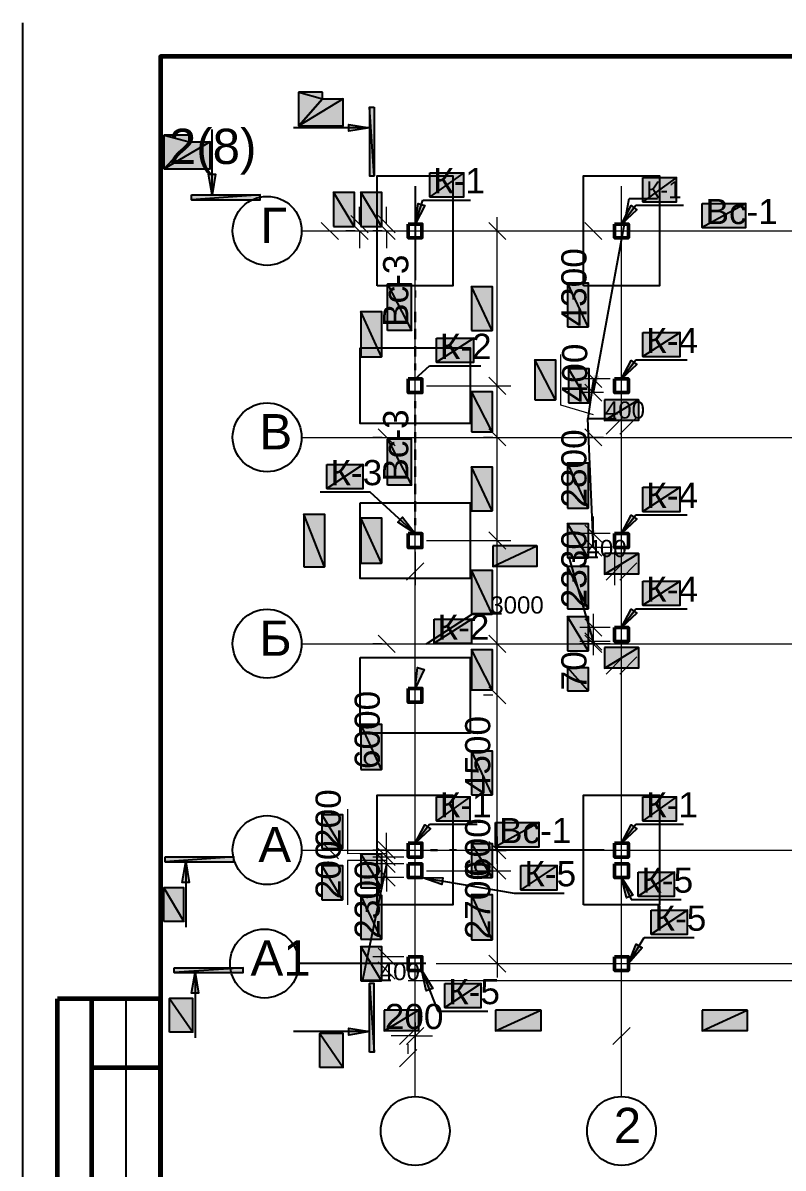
# Model space of a CAD drawing. Extents: x 8 to 21351, y 0 to 420.
# Drawn here: x 10871.4 to 10981.9, y 130.5 to 297 of the extents above; entities that cross this region are included whole.
import ezdxf

# ---------------------------------------------------------------- set-up
doc = ezdxf.new("R2010")
doc.units = 0
doc.linetypes.add('TEYPDFCAD_CENTER', pattern=[20, 12, -3, 2, -3])
for name, color, linetype in [('PDF_ВЫНОСКИ', 7, 'Continuous'), ('PDF_ОСИ', 7, 'Continuous'), ('TEY_REVIEW_AXIS', 7, 'Continuous'), ('TEY_REVIEW_LEADER', 7, 'Continuous')]:
    doc.layers.add(name, color=color, linetype=linetype)
doc.styles.add('TEYPDFCAD_TEXT', font='arial.ttf')
doc.dimstyles.new('TEYPDFCAD_SCALE_1', dxfattribs={"dimtxt": 2.5, "dimasz": 2.5, "dimexe": 1.25, "dimexo": 0.75, "dimtad": 1, "dimdsep": 46, "dimtxsty": 'Standard', "dimcen": 0.09, "dimadec": 0, "dimazin": 0, "dimtfac": 1, "dimtofl": 0, "dimtmove": 0, "dimatfit": 3, "dimfxl": 1, "dimarcsym": 0})

# ---------------------------------------------------------------- blocks, each defined once
blk = doc.blocks.new('TEY_AXIS')
at = {"layer": 'PDF_ОСИ', "linetype": 'TEYPDFCAD_CENTER', "lineweight": 9}
blk.add_line((0, 0), (1, 0), dxfattribs=at)

msp = doc.modelspace()

# ---------------------------------------------------------------- hatches: boundary and pattern name
at = {"true_color": 0xffffff}
h = msp.add_hatch(color=0, dxfattribs=at)
h.paths.add_polyline_path([(10914.97, 286.91), (10911.56, 286.91), (10914.97, 285.92)])
h.paths.add_polyline_path([(10911.56, 286.91), (10914.97, 285.92), (10911.56, 282.02)])
h = msp.add_hatch(color=0, dxfattribs=at)
h.paths.add_polyline_path([(10914.97, 285.92), (10917.99, 285.92), (10911.56, 282.02)])
h.paths.add_polyline_path([(10917.99, 285.92), (10911.56, 282.02), (10917.99, 282.02)])
h = msp.add_hatch(color=7)
h.paths.add_polyline_path([(10922.5, 284.71), (10922.5, 274.72), (10921.8, 284.71)])
h.paths.add_polyline_path([(10922.5, 274.72), (10921.8, 284.71), (10921.8, 274.72)])
for points in [[(10921.8, 281.73), (10918.8, 281.22), (10918.8, 282.22)], [(10898.92, 271.97), (10898.41, 274.98), (10899.43, 274.98)], [(10928.45, 267.72), (10928.89, 270.72), (10929.85, 270.43)], [(10958.44, 267.72), (10959.86, 270.43), (10960.66, 269.81)], [(10958.44, 245.22), (10959.86, 247.9), (10960.66, 247.31)], [(10928.45, 222.72), (10925.91, 224.39), (10926.59, 225.13)], [(10958.44, 222.72), (10959.86, 225.4), (10960.66, 224.81)], [(10958.44, 209.06), (10959.86, 211.75), (10960.66, 211.16)], [(10928.45, 200.22), (10928.81, 203.24), (10929.76, 202.95)], [(10928.45, 177.72), (10929.87, 180.4), (10930.67, 179.79)], [(10958.44, 177.72), (10959.86, 180.4), (10960.66, 179.79)], [(10895.11, 175.03), (10895.6, 172.02), (10894.6, 172.02)], [(10929.44, 172.72), (10932.49, 172.7), (10932.32, 171.7)], [(10958.44, 172.72), (10960.11, 170.16), (10959.18, 169.76)], [(10959.44, 160.21), (10960.58, 163.05), (10961.43, 162.52)], [(10896.45, 158.92), (10896.95, 155.91), (10895.94, 155.91)], [(10929.44, 159.22), (10931.01, 156.59), (10930.06, 156.23)], [(10921.8, 150.33), (10918.8, 149.82), (10918.8, 150.83)]]:
    msp.add_hatch(color=7).paths.add_polyline_path(points)
h = msp.add_hatch(color=0, dxfattribs=at)
h.paths.add_polyline_path([(10895.58, 280.67), (10891.94, 280.67), (10895.58, 279.68)])
h.paths.add_polyline_path([(10891.94, 280.67), (10895.58, 279.68), (10891.94, 275.76)])
h = msp.add_hatch(color=0, dxfattribs=at)
h.paths.add_polyline_path([(10895.58, 279.68), (10898.63, 279.68), (10891.94, 275.76)])
h.paths.add_polyline_path([(10898.63, 279.68), (10891.94, 275.76), (10898.63, 275.76)])
h = msp.add_hatch(color=0, dxfattribs=at)
h.paths.add_polyline_path([(10930.59, 275.19), (10935.52, 275.19), (10930.59, 271.7)])
h.paths.add_polyline_path([(10935.52, 275.19), (10930.59, 271.7), (10935.52, 271.7)])
h = msp.add_hatch(color=0, dxfattribs=at)
h.paths.add_polyline_path([(10961.53, 274.47), (10966.46, 274.47), (10961.53, 270.98)])
h.paths.add_polyline_path([(10966.46, 274.47), (10961.53, 270.98), (10966.46, 270.98)])
h = msp.add_hatch(color=7)
h.paths.add_polyline_path([(10895.92, 271.97), (10905.93, 271.97), (10895.92, 271.27)])
h.paths.add_polyline_path([(10905.93, 271.97), (10895.92, 271.27), (10905.93, 271.27)])
h = msp.add_hatch(color=0, dxfattribs=at)
h.paths.add_polyline_path([(10916.6, 267.38), (10919.6, 267.38), (10916.6, 272.35)])
h.paths.add_polyline_path([(10919.6, 267.38), (10916.6, 272.35), (10919.6, 272.35)])
h = msp.add_hatch(color=0, dxfattribs=at)
h.paths.add_polyline_path([(10920.55, 267.38), (10923.56, 267.38), (10920.55, 272.35)])
h.paths.add_polyline_path([(10923.56, 267.38), (10920.55, 272.35), (10923.56, 272.35)])
h = msp.add_hatch(color=0, dxfattribs=at)
h.paths.add_polyline_path([(10970.15, 270.72), (10976.52, 270.72), (10970.15, 267.21)])
h.paths.add_polyline_path([(10976.52, 270.72), (10970.15, 267.21), (10976.52, 267.21)])
h = msp.add_hatch(color=0, dxfattribs=at)
h.paths.add_polyline_path([(10924.45, 252.26), (10924.45, 258.97), (10927.94, 252.26)])
h.paths.add_polyline_path([(10924.45, 258.97), (10927.94, 252.26), (10927.94, 258.97)])
h = msp.add_hatch(color=0, dxfattribs=at)
h.paths.add_polyline_path([(10936.62, 252.26), (10939.63, 252.26), (10936.62, 258.66)])
h.paths.add_polyline_path([(10939.63, 252.26), (10936.62, 258.66), (10939.63, 258.66)])
h = msp.add_hatch(color=0, dxfattribs=at)
h.paths.add_polyline_path([(10950.61, 252.77), (10953.62, 252.77), (10950.61, 259.16)])
h.paths.add_polyline_path([(10953.62, 252.77), (10950.61, 259.16), (10953.62, 259.16)])
h = msp.add_hatch(color=0, dxfattribs=at)
h.paths.add_polyline_path([(10920.55, 248.43), (10923.56, 248.43), (10920.55, 255.02)])
h.paths.add_polyline_path([(10923.56, 248.43), (10920.55, 255.02), (10923.56, 255.02)])
h = msp.add_hatch(color=0, dxfattribs=at)
h.paths.add_polyline_path([(10961.53, 251.97), (10966.99, 251.97), (10961.53, 248.48)])
h.paths.add_polyline_path([(10966.99, 251.97), (10961.53, 248.48), (10966.99, 248.48)])
h = msp.add_hatch(color=0, dxfattribs=at)
h.paths.add_polyline_path([(10931.54, 251.12), (10937, 251.12), (10931.54, 247.63)])
h.paths.add_polyline_path([(10937, 251.12), (10931.54, 247.63), (10937, 247.63)])
h = msp.add_hatch(color=0, dxfattribs=at)
h.paths.add_polyline_path([(10945.87, 242.15), (10948.85, 242.15), (10945.87, 248.01)])
h.paths.add_polyline_path([(10948.85, 242.15), (10945.87, 248.01), (10948.85, 248.01)])
h = msp.add_hatch(color=0, dxfattribs=at)
h.paths.add_polyline_path([(10950.72, 241.74), (10953.72, 241.74), (10950.72, 246.72)])
h.paths.add_polyline_path([(10953.72, 241.74), (10950.72, 246.72), (10953.72, 246.72)])
h = msp.add_hatch(color=0, dxfattribs=at)
h.paths.add_polyline_path([(10936.62, 237.53), (10939.63, 237.53), (10936.62, 243.4)])
h.paths.add_polyline_path([(10939.63, 237.53), (10936.62, 243.4), (10939.63, 243.4)])
h = msp.add_hatch(color=0, dxfattribs=at)
h.paths.add_polyline_path([(10955.97, 242.19), (10955.97, 239.18), (10960.94, 242.19)])
h.paths.add_polyline_path([(10955.97, 239.18), (10960.94, 242.19), (10960.94, 239.18)])
h = msp.add_hatch(color=0, dxfattribs=at)
h.paths.add_polyline_path([(10924.45, 229.76), (10924.45, 236.47), (10927.94, 229.76)])
h.paths.add_polyline_path([(10924.45, 236.47), (10927.94, 229.76), (10927.94, 236.47)])
h = msp.add_hatch(color=0, dxfattribs=at)
h.paths.add_polyline_path([(10915.62, 232.77), (10920.91, 232.77), (10915.62, 229.26)])
h.paths.add_polyline_path([(10920.91, 232.77), (10915.62, 229.26), (10920.91, 229.26)])
h = msp.add_hatch(color=0, dxfattribs=at)
h.paths.add_polyline_path([(10936.62, 226.02), (10939.63, 226.02), (10936.62, 232.41)])
h.paths.add_polyline_path([(10939.63, 226.02), (10936.62, 232.41), (10939.63, 232.41)])
h = msp.add_hatch(color=0, dxfattribs=at)
h.paths.add_polyline_path([(10950.61, 226.42), (10953.62, 226.42), (10950.61, 233)])
h.paths.add_polyline_path([(10953.62, 226.42), (10950.61, 233), (10953.62, 233)])
h = msp.add_hatch(color=0, dxfattribs=at)
h.paths.add_polyline_path([(10961.53, 229.47), (10966.99, 229.47), (10961.53, 225.95)])
h.paths.add_polyline_path([(10966.99, 229.47), (10961.53, 225.95), (10966.99, 225.95)])
h = msp.add_hatch(color=0, dxfattribs=at)
h.paths.add_polyline_path([(10912.28, 217.89), (10915.28, 217.89), (10912.28, 225.53)])
h.paths.add_polyline_path([(10915.28, 217.89), (10912.28, 225.53), (10915.28, 225.53)])
h = msp.add_hatch(color=0, dxfattribs=at)
h.paths.add_polyline_path([(10920.55, 218.42), (10923.56, 218.42), (10920.55, 225)])
h.paths.add_polyline_path([(10923.56, 218.42), (10920.55, 225), (10923.56, 225)])
h = msp.add_hatch(color=0, dxfattribs=at)
h.paths.add_polyline_path([(10950.61, 219.22), (10953.62, 219.22), (10950.61, 224.2)])
h.paths.add_polyline_path([(10953.62, 219.22), (10950.61, 224.2), (10953.62, 224.2)])
h = msp.add_hatch(color=0, dxfattribs=at)
h.paths.add_polyline_path([(10939.75, 220.96), (10939.75, 217.95), (10946.14, 220.96)])
h.paths.add_polyline_path([(10939.75, 217.95), (10946.14, 220.96), (10946.14, 217.95)])
h = msp.add_hatch(color=0, dxfattribs=at)
h.paths.add_polyline_path([(10955.97, 219.84), (10955.97, 216.83), (10960.94, 219.84)])
h.paths.add_polyline_path([(10955.97, 216.83), (10960.94, 219.84), (10960.94, 216.83)])
h = msp.add_hatch(color=0, dxfattribs=at)
h.paths.add_polyline_path([(10936.62, 211.01), (10939.63, 211.01), (10936.62, 217.4)])
h.paths.add_polyline_path([(10939.63, 211.01), (10936.62, 217.4), (10939.63, 217.4)])
h = msp.add_hatch(color=0, dxfattribs=at)
h.paths.add_polyline_path([(10950.61, 211.77), (10953.62, 211.77), (10950.61, 218)])
h.paths.add_polyline_path([(10953.62, 211.77), (10950.61, 218), (10953.62, 218)])
h = msp.add_hatch(color=0, dxfattribs=at)
h.paths.add_polyline_path([(10961.53, 215.82), (10966.99, 215.82), (10961.53, 212.32)])
h.paths.add_polyline_path([(10966.99, 215.82), (10961.53, 212.32), (10966.99, 212.32)])
h = msp.add_hatch(color=0, dxfattribs=at)
h.paths.add_polyline_path([(10931.2, 210.27), (10936.68, 210.27), (10931.2, 206.78)])
h.paths.add_polyline_path([(10936.68, 210.27), (10931.2, 206.78), (10936.68, 206.78)])
h = msp.add_hatch(color=0, dxfattribs=at)
h.paths.add_polyline_path([(10950.61, 205.7), (10953.62, 205.7), (10950.61, 210.65)])
h.paths.add_polyline_path([(10953.62, 205.7), (10950.61, 210.65), (10953.62, 210.65)])
h = msp.add_hatch(color=0, dxfattribs=at)
h.paths.add_polyline_path([(10936.62, 200.03), (10939.63, 200.03), (10936.62, 205.89)])
h.paths.add_polyline_path([(10939.63, 200.03), (10936.62, 205.89), (10939.63, 205.89)])
h = msp.add_hatch(color=0, dxfattribs=at)
h.paths.add_polyline_path([(10955.97, 206.18), (10955.97, 203.18), (10960.94, 206.18)])
h.paths.add_polyline_path([(10955.97, 203.18), (10960.94, 206.18), (10960.94, 203.18)])
h = msp.add_hatch(color=0, dxfattribs=at)
h.paths.add_polyline_path([(10950.61, 199.88), (10953.62, 199.88), (10950.61, 203.24)])
h.paths.add_polyline_path([(10953.62, 199.88), (10950.61, 203.24), (10953.62, 203.24)])
h = msp.add_hatch(color=0, dxfattribs=at)
h.paths.add_polyline_path([(10920.55, 188.43), (10923.56, 188.43), (10920.55, 195.01)])
h.paths.add_polyline_path([(10923.56, 188.43), (10920.55, 195.01), (10923.56, 195.01)])
h = msp.add_hatch(color=0, dxfattribs=at)
h.paths.add_polyline_path([(10936.62, 184.76), (10939.63, 184.76), (10936.62, 191.16)])
h.paths.add_polyline_path([(10939.63, 184.76), (10936.62, 191.16), (10939.63, 191.16)])
h = msp.add_hatch(color=0, dxfattribs=at)
h.paths.add_polyline_path([(10931.54, 184.47), (10936.47, 184.47), (10931.54, 180.95)])
h.paths.add_polyline_path([(10936.47, 184.47), (10931.54, 180.95), (10936.47, 180.95)])
h = msp.add_hatch(color=0, dxfattribs=at)
h.paths.add_polyline_path([(10961.53, 184.47), (10966.46, 184.47), (10961.53, 180.95)])
h.paths.add_polyline_path([(10966.46, 184.47), (10961.53, 180.95), (10966.46, 180.95)])
h = msp.add_hatch(color=0, dxfattribs=at)
h.paths.add_polyline_path([(10914.88, 176.95), (10917.89, 176.95), (10914.88, 181.91)])
h.paths.add_polyline_path([(10917.89, 176.95), (10914.88, 181.91), (10917.89, 181.91)])
h = msp.add_hatch(color=0, dxfattribs=at)
h.paths.add_polyline_path([(10940.15, 180.7), (10946.5, 180.7), (10940.15, 177.21)])
h.paths.add_polyline_path([(10946.5, 180.7), (10940.15, 177.21), (10946.5, 177.21)])
h = msp.add_hatch(color=0, dxfattribs=at)
h.paths.add_polyline_path([(10936.62, 172.72), (10939.63, 172.72), (10936.62, 177.69)])
h.paths.add_polyline_path([(10939.63, 172.72), (10936.62, 177.69), (10939.63, 177.69)])
h = msp.add_hatch(color=7)
h.paths.add_polyline_path([(10892.11, 175.73), (10902.1, 175.73), (10892.11, 175.03)])
h.paths.add_polyline_path([(10902.1, 175.73), (10892.11, 175.03), (10902.1, 175.03)])
h = msp.add_hatch(color=0, dxfattribs=at)
h.paths.add_polyline_path([(10920.55, 171.22), (10923.56, 171.22), (10920.55, 176.19)])
h.paths.add_polyline_path([(10923.56, 171.22), (10920.55, 176.19), (10923.56, 176.19)])
h = msp.add_hatch(color=0, dxfattribs=at)
h.paths.add_polyline_path([(10914.88, 169.5), (10917.89, 169.5), (10914.88, 174.48)])
h.paths.add_polyline_path([(10917.89, 169.5), (10914.88, 174.48), (10917.89, 174.48)])
h = msp.add_hatch(color=0, dxfattribs=at)
h.paths.add_polyline_path([(10943.82, 174.46), (10949.11, 174.46), (10943.82, 170.94)])
h.paths.add_polyline_path([(10949.11, 174.46), (10943.82, 170.94), (10949.11, 170.94)])
h = msp.add_hatch(color=0, dxfattribs=at)
h.paths.add_polyline_path([(10960.86, 173.52), (10966.13, 173.52), (10960.86, 170.01)])
h.paths.add_polyline_path([(10966.13, 173.52), (10960.86, 170.01), (10966.13, 170.01)])
h = msp.add_hatch(color=0, dxfattribs=at)
h.paths.add_polyline_path([(10891.89, 166.31), (10891.89, 171.22), (10894.82, 166.31)])
h.paths.add_polyline_path([(10891.89, 171.22), (10894.82, 166.31), (10894.82, 171.22)])
h = msp.add_hatch(color=0, dxfattribs=at)
h.paths.add_polyline_path([(10920.55, 163.77), (10923.56, 163.77), (10920.55, 170.16)])
h.paths.add_polyline_path([(10923.56, 163.77), (10920.55, 170.16), (10923.56, 170.16)])
h = msp.add_hatch(color=0, dxfattribs=at)
h.paths.add_polyline_path([(10936.62, 163.66), (10939.63, 163.66), (10936.62, 170.24)])
h.paths.add_polyline_path([(10939.63, 163.66), (10936.62, 170.24), (10939.63, 170.24)])
h = msp.add_hatch(color=0, dxfattribs=at)
h.paths.add_polyline_path([(10962.74, 168), (10968.03, 168), (10962.74, 164.49)])
h.paths.add_polyline_path([(10968.03, 168), (10962.74, 164.49), (10968.03, 164.49)])
h = msp.add_hatch(color=0, dxfattribs=at)
h.paths.add_polyline_path([(10920.55, 157.71), (10923.56, 157.71), (10920.55, 162.69)])
h.paths.add_polyline_path([(10923.56, 157.71), (10920.55, 162.69), (10923.56, 162.69)])
h = msp.add_hatch(color=7)
h.paths.add_polyline_path([(10893.44, 159.62), (10903.45, 159.62), (10893.44, 158.92)])
h.paths.add_polyline_path([(10903.45, 159.62), (10893.44, 158.92), (10903.45, 158.92)])
h = msp.add_hatch(color=7)
h.paths.add_polyline_path([(10921.8, 147.32), (10921.8, 157.33), (10922.5, 147.32)])
h.paths.add_polyline_path([(10921.8, 157.33), (10922.5, 147.32), (10922.5, 157.33)])
h = msp.add_hatch(color=0, dxfattribs=at)
h.paths.add_polyline_path([(10932.75, 157.31), (10938.04, 157.31), (10932.75, 153.82)])
h.paths.add_polyline_path([(10938.04, 157.31), (10932.75, 153.82), (10938.04, 153.82)])
h = msp.add_hatch(color=0, dxfattribs=at)
h.paths.add_polyline_path([(10892.74, 150.22), (10892.74, 155.13), (10896.15, 150.22)])
h.paths.add_polyline_path([(10892.74, 155.13), (10896.15, 150.22), (10896.15, 155.13)])
h = msp.add_hatch(color=0, dxfattribs=at)
h.paths.add_polyline_path([(10923.96, 153.44), (10923.96, 150.45), (10928.94, 153.44)])
h.paths.add_polyline_path([(10923.96, 150.45), (10928.94, 153.44), (10928.94, 150.45)])
h = msp.add_hatch(color=0, dxfattribs=at)
h.paths.add_polyline_path([(10940.15, 153.44), (10940.15, 150.45), (10946.74, 153.44)])
h.paths.add_polyline_path([(10940.15, 150.45), (10946.74, 153.44), (10946.74, 150.45)])
h = msp.add_hatch(color=0, dxfattribs=at)
h.paths.add_polyline_path([(10970.15, 153.44), (10970.15, 150.45), (10976.73, 153.44)])
h.paths.add_polyline_path([(10970.15, 150.45), (10976.73, 153.44), (10976.73, 150.45)])
h = msp.add_hatch(color=0, dxfattribs=at)
h.paths.add_polyline_path([(10914.61, 145.12), (10914.61, 150.03), (10917.99, 145.12)])
h.paths.add_polyline_path([(10914.61, 150.03), (10917.99, 145.12), (10917.99, 150.03)])

# ---------------------------------------------------------------- linework, layer by layer
at = {"color": 7, "lineweight": 25}
for p, q in [((10898.92, 271.97), (10898.92, 281.47)), ((10928.45, 267.72), (10929.57, 271.19)), ((10929.57, 271.19), (10936.51, 271.19)), ((10958.44, 267.72), (10960.54, 270.47)), ((10960.54, 270.47), (10967.46, 270.47)), ((10928.45, 258.06), (10928.45, 257.07)), ((10928.45, 245.22), (10930.52, 247.12)), ((10930.52, 247.12), (10938, 247.12)), ((10958.44, 245.22), (10960.54, 247.97)), ((10960.54, 247.97), (10968.01, 247.97)), ((10921.93, 228.77), (10914.63, 228.77)), ((10928.45, 222.72), (10921.93, 228.77)), ((10958.44, 222.72), (10960.54, 225.47)), ((10960.54, 225.47), (10968.01, 225.47)), ((10958.44, 209.06), (10960.54, 211.81)), ((10960.54, 211.81), (10968.01, 211.81)), ((10928.45, 177.72), (10930.54, 180.47)), ((10930.54, 180.47), (10937.47, 180.47)), ((10958.44, 177.72), (10960.54, 180.47)), ((10960.54, 180.47), (10967.46, 180.47)), ((10934.44, 176.7), (10933.44, 176.7)), ((10895.11, 175.03), (10895.11, 165.52)), ((10929.44, 172.72), (10942.82, 170.46)), ((10958.44, 172.72), (10959.84, 169.52)), ((10942.82, 170.46), (10950.1, 170.46)), ((10959.84, 169.52), (10967.14, 169.52)), ((10959.44, 160.21), (10961.74, 164)), ((10961.74, 164), (10969.03, 164)), ((10916.53, 160.21), (10911.54, 160.21)), ((10896.45, 158.92), (10896.45, 149.42)), ((10929.44, 159.22), (10931.75, 153.31)), ((10931.75, 153.31), (10939.03, 153.31))]:
    msp.add_line(p, q, dxfattribs=at)
at = {"color": 0, "lineweight": 0, "true_color": 0xffffff}
for p, q in [((10930.59, 271.7), (10935.52, 271.7)), ((10961.53, 270.98), (10966.46, 270.98)), ((10970.15, 267.21), (10976.52, 267.21)), ((10927.94, 252.26), (10927.94, 258.97)), ((10961.53, 248.48), (10966.99, 248.48)), ((10931.54, 247.63), (10937, 247.63)), ((10927.94, 229.76), (10927.94, 236.47)), ((10915.62, 229.26), (10920.91, 229.26)), ((10961.53, 225.95), (10966.99, 225.95)), ((10961.53, 212.32), (10966.99, 212.32)), ((10931.2, 206.78), (10936.68, 206.78)), ((10931.54, 180.95), (10936.47, 180.95)), ((10961.53, 180.95), (10966.46, 180.95)), ((10940.15, 177.21), (10946.5, 177.21)), ((10894.82, 166.31), (10894.82, 171.22)), ((10943.82, 170.94), (10949.11, 170.94)), ((10960.86, 170.01), (10966.13, 170.01)), ((10962.74, 164.49), (10968.03, 164.49)), ((10896.15, 150.22), (10896.15, 155.13)), ((10932.75, 153.82), (10938.04, 153.82)), ((10917.99, 145.12), (10917.99, 150.03))]:
    msp.add_line(p, q, dxfattribs=at)
at = {"color": 7, "lineweight": 5}
for p, q in [((10920.34, 267.72), (10920.34, 270.21)), ((10924.3, 267.72), (10924.3, 270.21)), ((10919.09, 268.96), (10921.61, 266.47)), ((10923.05, 268.96), (10925.55, 266.47)), ((10917.29, 265.47), (10914.8, 267.97)), ((10919.73, 266.72), (10918.35, 266.72)), ((10921.61, 265.47), (10919.09, 267.97)), ((10920.34, 266.72), (10920.34, 264.22)), ((10923.67, 266.72), (10922.29, 266.72)), ((10925.55, 265.47), (10923.05, 267.97)), ((10925.55, 265.47), (10923.05, 267.97)), ((10924.3, 266.72), (10924.3, 264.22)), ((10941.64, 265.47), (10939.14, 267.97)), ((10955.61, 265.47), (10953.11, 267.97)), ((10949.62, 241.41), (10949.62, 248.75)), ((10953.11, 246.46), (10955.61, 243.97)), ((10953.11, 246.46), (10955.61, 243.97)), ((10939.14, 245.47), (10941.64, 242.97)), ((10941.64, 242.97), (10939.14, 245.47)), ((10956.81, 245.22), (10952.37, 245.22)), ((10956.81, 245.22), (10952.37, 245.22)), ((10955.82, 243.23), (10952.37, 243.23)), ((10955.61, 241.98), (10953.11, 244.47)), ((10955.61, 241.98), (10953.11, 244.47)), ((10954.36, 239.97), (10949.62, 241.41)), ((10958.7, 239.67), (10956.2, 237.17)), ((10958.19, 237.17), (10960.69, 239.67)), ((10923.67, 236.71), (10922.29, 236.71)), ((10923.05, 237.96), (10925.55, 235.46)), ((10925.55, 235.46), (10923.05, 237.96)), ((10924.91, 236.71), (10926.29, 236.71)), ((10939.75, 236.71), (10938.38, 236.71)), ((10939.14, 237.96), (10941.64, 235.46)), ((10941.64, 235.46), (10939.14, 237.96)), ((10953.11, 237.96), (10955.61, 235.46)), ((10955.61, 235.46), (10953.11, 237.96)), ((10954.36, 222.72), (10954.36, 225.21)), ((10953.11, 223.96), (10955.61, 221.47)), ((10953.11, 223.96), (10955.61, 221.47)), ((10939.14, 222.97), (10941.64, 220.47)), ((10941.64, 220.47), (10939.14, 222.97)), ((10955.82, 222.72), (10952.37, 222.72)), ((10956.81, 222.72), (10952.37, 222.72)), ((10955.61, 219.46), (10953.11, 221.95)), ((10955.61, 219.46), (10953.11, 221.95)), ((10928.45, 220.09), (10928.45, 215.22)), ((10956.81, 220.7), (10952.37, 220.7)), ((10956.81, 220.7), (10952.37, 220.7)), ((10957.45, 220.09), (10957.45, 215.22)), ((10957.45, 220.09), (10957.45, 215.22)), ((10929.7, 218.46), (10927.2, 215.96)), ((10956.2, 215.96), (10958.7, 218.46)), ((10958.7, 218.46), (10956.2, 215.96)), ((10958.19, 215.96), (10960.69, 218.46)), ((10955.61, 207.81), (10953.11, 210.31)), ((10953.11, 210.31), (10955.61, 207.81)), ((10954.36, 205.06), (10954.36, 211.05)), ((10956.81, 209.06), (10952.37, 209.06)), ((10956.81, 209.06), (10952.37, 209.06)), ((10953.11, 208.32), (10955.61, 205.8)), ((10953.11, 208.32), (10955.61, 205.8)), ((10923.67, 206.71), (10922.29, 206.71)), ((10923.05, 207.96), (10925.55, 205.46)), ((10925.55, 205.46), (10923.05, 207.96)), ((10924.91, 206.71), (10926.29, 206.71)), ((10939.14, 207.96), (10941.64, 205.46)), ((10941.64, 205.46), (10939.14, 207.96)), ((10956.81, 207.05), (10952.37, 207.05)), ((10956.81, 207.05), (10952.37, 207.05)), ((10956.81, 206.71), (10952.37, 206.71)), ((10955.61, 205.46), (10953.11, 207.96)), ((10958.7, 204.81), (10956.2, 202.31)), ((10958.19, 202.31), (10960.69, 204.81)), ((10939.14, 200.47), (10941.64, 197.97)), ((10941.64, 197.97), (10939.14, 200.47)), ((10939.75, 199.22), (10938.38, 199.22)), ((10918.65, 176.19), (10918.65, 182.67)), ((10924.3, 176.7), (10924.3, 179.22)), ((10924.3, 175.7), (10924.3, 178.2)), ((10940.39, 178.71), (10940.39, 171.7)), ((10915.41, 176.7), (10914.03, 176.7)), ((10914.8, 177.97), (10917.29, 175.45)), ((10923.67, 176.7), (10922.29, 176.7)), ((10926.82, 176.7), (10922.29, 176.7)), ((10923.05, 177.97), (10925.55, 175.45)), ((10923.05, 177.97), (10925.55, 175.45)), ((10925.55, 174.46), (10923.05, 176.95)), ((10923.05, 176.95), (10925.55, 174.46)), ((10924.3, 176.7), (10924.3, 175.7)), ((10924.3, 176.7), (10924.3, 170.71)), ((10939.14, 177.97), (10941.64, 175.45)), ((10941.64, 175.45), (10939.14, 177.97)), ((10924.3, 175.22), (10918.63, 175.22)), ((10918.63, 175.22), (10918.63, 168.74)), ((10924.3, 176.21), (10918.65, 176.19)), ((10926.82, 175.7), (10922.29, 175.7)), ((10926.82, 175.7), (10922.29, 175.7)), ((10925.55, 173.46), (10923.05, 175.96)), ((10925.55, 173.46), (10923.05, 175.96)), ((10924.3, 175.7), (10924.3, 173.21)), ((10939.14, 174.96), (10941.64, 172.47)), ((10941.64, 172.47), (10939.14, 174.96)), ((10926.82, 174.71), (10922.29, 174.71)), ((10926.82, 174.71), (10922.29, 174.71)), ((10923.05, 173.97), (10925.55, 171.45)), ((10925.55, 171.45), (10923.05, 173.97)), ((10926.82, 172.72), (10922.29, 172.72)), ((10926.82, 172.72), (10922.29, 172.72)), ((10923.05, 162.45), (10925.55, 159.96)), ((10925.55, 159.96), (10923.05, 162.45)), ((10926.82, 161.21), (10922.29, 161.21)), ((10923.05, 160.46), (10925.55, 157.97)), ((10939.14, 161.46), (10941.64, 158.96)), ((10928.45, 150.33), (10928.45, 151.7)), ((10928.45, 151.66), (10928.45, 147.7)), ((10958.44, 150.33), (10958.44, 151.7)), ((10958.44, 150.33), (10958.44, 151.7)), ((10926.18, 148.44), (10928.7, 150.94)), ((10929.7, 150.94), (10927.2, 148.44)), ((10929.7, 150.94), (10927.2, 148.44)), ((10957.19, 148.44), (10959.69, 150.94)), ((10959.69, 150.94), (10957.19, 148.44)), ((10927.45, 149.69), (10924.94, 149.69)), ((10928.45, 149.69), (10927.45, 149.69)), ((10927.45, 147.11), (10927.45, 148.48)), ((10928.45, 149.69), (10930.95, 149.69)), ((10928.7, 147.72), (10926.18, 145.22))]:
    msp.add_line(p, q, dxfattribs=at)
at = {"color": 7, "lineweight": 30}
for p, q in [((10928.45, 254.97), (10928.45, 253.47)), ((10928.45, 252.48), (10928.45, 250.97)), ((10928.45, 249.96), (10928.45, 248.48)), ((10928.45, 247.46), (10928.45, 246.46)), ((10928.45, 241.96), (10928.45, 240.96)), ((10928.45, 239.97), (10928.45, 238.46)), ((10928.45, 237.47), (10928.45, 235.97)), ((10928.45, 234.97), (10928.45, 233.47)), ((10928.45, 232.47), (10928.45, 230.97)), ((10928.45, 229.95), (10928.45, 228.47)), ((10928.45, 227.46), (10928.45, 225.95)), ((10928.45, 224.96), (10928.45, 223.96)), ((10937.7, 176.7), (10939.2, 176.7)), ((10940.2, 176.7), (10941.7, 176.7))]:
    msp.add_line(p, q, dxfattribs=at)
at = {"lineweight": 60}
msp.add_line((10881.44, 145.1), (10891.43, 145.1), dxfattribs=at)
at = {"color": 0, "true_color": 0xffffff}
for points in [[(10914.97, 286.91), (10911.56, 286.91), (10914.97, 285.92)], [(10911.56, 286.91), (10914.97, 285.92), (10911.56, 282.02)], [(10914.97, 285.92), (10917.99, 285.92), (10911.56, 282.02)], [(10917.99, 285.92), (10911.56, 282.02), (10917.99, 282.02)], [(10895.58, 280.67), (10891.94, 280.67), (10895.58, 279.68)], [(10891.94, 280.67), (10895.58, 279.68), (10891.94, 275.76)], [(10895.58, 279.68), (10898.63, 279.68), (10891.94, 275.76)], [(10898.63, 279.68), (10891.94, 275.76), (10898.63, 275.76)], [(10930.59, 275.19), (10935.52, 275.19), (10930.59, 271.7)], [(10935.52, 275.19), (10930.59, 271.7), (10935.52, 271.7)], [(10961.53, 274.47), (10966.46, 274.47), (10961.53, 270.98)], [(10966.46, 274.47), (10961.53, 270.98), (10966.46, 270.98)], [(10916.6, 267.38), (10919.6, 267.38), (10916.6, 272.35)], [(10919.6, 267.38), (10916.6, 272.35), (10919.6, 272.35)], [(10920.55, 267.38), (10923.56, 267.38), (10920.55, 272.35)], [(10923.56, 267.38), (10920.55, 272.35), (10923.56, 272.35)], [(10970.15, 270.72), (10976.52, 270.72), (10970.15, 267.21)], [(10976.52, 270.72), (10970.15, 267.21), (10976.52, 267.21)], [(10924.45, 252.26), (10924.45, 258.97), (10927.94, 252.26)], [(10924.45, 258.97), (10927.94, 252.26), (10927.94, 258.97)], [(10936.62, 252.26), (10939.63, 252.26), (10936.62, 258.66)], [(10939.63, 252.26), (10936.62, 258.66), (10939.63, 258.66)], [(10950.61, 252.77), (10953.62, 252.77), (10950.61, 259.16)], [(10953.62, 252.77), (10950.61, 259.16), (10953.62, 259.16)], [(10920.55, 248.43), (10923.56, 248.43), (10920.55, 255.02)], [(10923.56, 248.43), (10920.55, 255.02), (10923.56, 255.02)], [(10961.53, 251.97), (10966.99, 251.97), (10961.53, 248.48)], [(10966.99, 251.97), (10961.53, 248.48), (10966.99, 248.48)], [(10931.54, 251.12), (10937, 251.12), (10931.54, 247.63)], [(10937, 251.12), (10931.54, 247.63), (10937, 247.63)], [(10945.87, 242.15), (10948.85, 242.15), (10945.87, 248.01)], [(10948.85, 242.15), (10945.87, 248.01), (10948.85, 248.01)], [(10950.72, 241.74), (10953.72, 241.74), (10950.72, 246.72)], [(10953.72, 241.74), (10950.72, 246.72), (10953.72, 246.72)], [(10936.62, 237.53), (10939.63, 237.53), (10936.62, 243.4)], [(10939.63, 237.53), (10936.62, 243.4), (10939.63, 243.4)], [(10955.97, 242.19), (10955.97, 239.18), (10960.94, 242.19)], [(10955.97, 239.18), (10960.94, 242.19), (10960.94, 239.18)], [(10924.45, 229.76), (10924.45, 236.47), (10927.94, 229.76)], [(10924.45, 236.47), (10927.94, 229.76), (10927.94, 236.47)], [(10915.62, 232.77), (10920.91, 232.77), (10915.62, 229.26)], [(10920.91, 232.77), (10915.62, 229.26), (10920.91, 229.26)], [(10936.62, 226.02), (10939.63, 226.02), (10936.62, 232.41)], [(10939.63, 226.02), (10936.62, 232.41), (10939.63, 232.41)], [(10950.61, 226.42), (10953.62, 226.42), (10950.61, 233)], [(10953.62, 226.42), (10950.61, 233), (10953.62, 233)], [(10961.53, 229.47), (10966.99, 229.47), (10961.53, 225.95)], [(10966.99, 229.47), (10961.53, 225.95), (10966.99, 225.95)], [(10912.28, 217.89), (10915.28, 217.89), (10912.28, 225.53)], [(10915.28, 217.89), (10912.28, 225.53), (10915.28, 225.53)], [(10920.55, 218.42), (10923.56, 218.42), (10920.55, 225)], [(10923.56, 218.42), (10920.55, 225), (10923.56, 225)], [(10950.61, 219.22), (10953.62, 219.22), (10950.61, 224.2)], [(10953.62, 219.22), (10950.61, 224.2), (10953.62, 224.2)], [(10939.75, 220.96), (10939.75, 217.95), (10946.14, 220.96)], [(10939.75, 217.95), (10946.14, 220.96), (10946.14, 217.95)], [(10955.97, 219.84), (10955.97, 216.83), (10960.94, 219.84)], [(10955.97, 216.83), (10960.94, 219.84), (10960.94, 216.83)], [(10936.62, 211.01), (10939.63, 211.01), (10936.62, 217.4)], [(10939.63, 211.01), (10936.62, 217.4), (10939.63, 217.4)], [(10950.61, 211.77), (10953.62, 211.77), (10950.61, 218)], [(10953.62, 211.77), (10950.61, 218), (10953.62, 218)], [(10961.53, 215.82), (10966.99, 215.82), (10961.53, 212.32)], [(10966.99, 215.82), (10961.53, 212.32), (10966.99, 212.32)], [(10931.2, 210.27), (10936.68, 210.27), (10931.2, 206.78)], [(10936.68, 210.27), (10931.2, 206.78), (10936.68, 206.78)], [(10950.61, 205.7), (10953.62, 205.7), (10950.61, 210.65)], [(10953.62, 205.7), (10950.61, 210.65), (10953.62, 210.65)], [(10936.62, 200.03), (10939.63, 200.03), (10936.62, 205.89)], [(10939.63, 200.03), (10936.62, 205.89), (10939.63, 205.89)], [(10955.97, 206.18), (10955.97, 203.18), (10960.94, 206.18)], [(10955.97, 203.18), (10960.94, 206.18), (10960.94, 203.18)], [(10950.61, 199.88), (10953.62, 199.88), (10950.61, 203.24)], [(10953.62, 199.88), (10950.61, 203.24), (10953.62, 203.24)], [(10920.55, 188.43), (10923.56, 188.43), (10920.55, 195.01)], [(10923.56, 188.43), (10920.55, 195.01), (10923.56, 195.01)], [(10936.62, 184.76), (10939.63, 184.76), (10936.62, 191.16)], [(10939.63, 184.76), (10936.62, 191.16), (10939.63, 191.16)], [(10931.54, 184.47), (10936.47, 184.47), (10931.54, 180.95)], [(10936.47, 184.47), (10931.54, 180.95), (10936.47, 180.95)], [(10961.53, 184.47), (10966.46, 184.47), (10961.53, 180.95)], [(10966.46, 184.47), (10961.53, 180.95), (10966.46, 180.95)], [(10914.88, 176.95), (10917.89, 176.95), (10914.88, 181.91)], [(10917.89, 176.95), (10914.88, 181.91), (10917.89, 181.91)], [(10940.15, 180.7), (10946.5, 180.7), (10940.15, 177.21)], [(10946.5, 180.7), (10940.15, 177.21), (10946.5, 177.21)], [(10936.62, 172.72), (10939.63, 172.72), (10936.62, 177.69)], [(10939.63, 172.72), (10936.62, 177.69), (10939.63, 177.69)], [(10920.55, 171.22), (10923.56, 171.22), (10920.55, 176.19)], [(10923.56, 171.22), (10920.55, 176.19), (10923.56, 176.19)], [(10914.88, 169.5), (10917.89, 169.5), (10914.88, 174.48)], [(10917.89, 169.5), (10914.88, 174.48), (10917.89, 174.48)], [(10943.82, 174.46), (10949.11, 174.46), (10943.82, 170.94)], [(10949.11, 174.46), (10943.82, 170.94), (10949.11, 170.94)], [(10960.86, 173.52), (10966.13, 173.52), (10960.86, 170.01)], [(10966.13, 173.52), (10960.86, 170.01), (10966.13, 170.01)], [(10891.89, 166.31), (10891.89, 171.22), (10894.82, 166.31)], [(10891.89, 171.22), (10894.82, 166.31), (10894.82, 171.22)], [(10920.55, 163.77), (10923.56, 163.77), (10920.55, 170.16)], [(10923.56, 163.77), (10920.55, 170.16), (10923.56, 170.16)], [(10936.62, 163.66), (10939.63, 163.66), (10936.62, 170.24)], [(10939.63, 163.66), (10936.62, 170.24), (10939.63, 170.24)], [(10962.74, 168), (10968.03, 168), (10962.74, 164.49)], [(10968.03, 168), (10962.74, 164.49), (10968.03, 164.49)], [(10920.55, 157.71), (10923.56, 157.71), (10920.55, 162.69)], [(10923.56, 157.71), (10920.55, 162.69), (10923.56, 162.69)], [(10932.75, 157.31), (10938.04, 157.31), (10932.75, 153.82)], [(10938.04, 157.31), (10932.75, 153.82), (10938.04, 153.82)], [(10892.74, 150.22), (10892.74, 155.13), (10896.15, 150.22)], [(10892.74, 155.13), (10896.15, 150.22), (10896.15, 155.13)], [(10923.96, 153.44), (10923.96, 150.45), (10928.94, 153.44)], [(10923.96, 150.45), (10928.94, 153.44), (10928.94, 150.45)], [(10940.15, 153.44), (10940.15, 150.45), (10946.74, 153.44)], [(10940.15, 150.45), (10946.74, 153.44), (10946.74, 150.45)], [(10970.15, 153.44), (10970.15, 150.45), (10976.73, 153.44)], [(10970.15, 150.45), (10976.73, 153.44), (10976.73, 150.45)], [(10914.61, 145.12), (10914.61, 150.03), (10917.99, 145.12)], [(10914.61, 150.03), (10917.99, 145.12), (10917.99, 150.03)]]:
    msp.add_lwpolyline(points, close=True, dxfattribs=at)
at = {"color": 7}
for points in [[(10922.5, 284.71), (10922.5, 274.72), (10921.8, 284.71)], [(10922.5, 274.72), (10921.8, 284.71), (10921.8, 274.72)], [(10921.8, 281.73), (10918.8, 281.22), (10918.8, 282.22)], [(10898.92, 271.97), (10898.41, 274.98), (10899.43, 274.98)], [(10895.92, 271.97), (10905.93, 271.97), (10895.92, 271.27)], [(10905.93, 271.97), (10895.92, 271.27), (10905.93, 271.27)], [(10928.45, 267.72), (10928.89, 270.72), (10929.85, 270.43)], [(10958.44, 267.72), (10959.86, 270.43), (10960.66, 269.81)], [(10958.44, 245.22), (10959.86, 247.9), (10960.66, 247.31)], [(10928.45, 222.72), (10925.91, 224.39), (10926.59, 225.13)], [(10958.44, 222.72), (10959.86, 225.4), (10960.66, 224.81)], [(10958.44, 209.06), (10959.86, 211.75), (10960.66, 211.16)], [(10928.45, 200.22), (10928.81, 203.24), (10929.76, 202.95)], [(10928.45, 177.72), (10929.87, 180.4), (10930.67, 179.79)], [(10958.44, 177.72), (10959.86, 180.4), (10960.66, 179.79)], [(10892.11, 175.73), (10902.1, 175.73), (10892.11, 175.03)], [(10902.1, 175.73), (10892.11, 175.03), (10902.1, 175.03)], [(10895.11, 175.03), (10895.6, 172.02), (10894.6, 172.02)], [(10929.44, 172.72), (10932.49, 172.7), (10932.32, 171.7)], [(10958.44, 172.72), (10960.11, 170.16), (10959.18, 169.76)], [(10959.44, 160.21), (10960.58, 163.05), (10961.43, 162.52)], [(10893.44, 159.62), (10903.45, 159.62), (10893.44, 158.92)], [(10903.45, 159.62), (10893.44, 158.92), (10903.45, 158.92)], [(10896.45, 158.92), (10896.95, 155.91), (10895.94, 155.91)], [(10929.44, 159.22), (10931.01, 156.59), (10930.06, 156.23)], [(10921.8, 147.32), (10921.8, 157.33), (10922.5, 147.32)], [(10921.8, 157.33), (10922.5, 147.32), (10922.5, 157.33)], [(10921.8, 150.33), (10918.8, 149.82), (10918.8, 150.83)]]:
    msp.add_lwpolyline(points, close=True, dxfattribs=at)
at = {"color": 7, "lineweight": 50}
for points in [[(10927.45, 267.72), (10929.44, 267.72), (10929.44, 265.73), (10927.45, 265.73)], [(10957.45, 267.72), (10959.44, 267.72), (10959.44, 265.73), (10957.45, 265.73)], [(10927.45, 245.22), (10929.44, 245.22), (10929.44, 243.23), (10927.45, 243.23)], [(10957.45, 245.22), (10959.44, 245.22), (10959.44, 243.23), (10957.45, 243.23)], [(10927.45, 222.72), (10929.44, 222.72), (10929.44, 220.7), (10927.45, 220.7)], [(10957.45, 222.72), (10959.44, 222.72), (10959.44, 220.7), (10957.45, 220.7)], [(10957.45, 209.06), (10959.44, 209.06), (10959.44, 207.05), (10957.45, 207.05)], [(10927.45, 200.22), (10929.44, 200.22), (10929.44, 198.2), (10927.45, 198.2)], [(10927.45, 177.72), (10929.44, 177.72), (10929.44, 175.7), (10927.45, 175.7)], [(10957.45, 177.72), (10959.44, 177.72), (10959.44, 175.7), (10957.45, 175.7)], [(10927.45, 174.71), (10929.44, 174.71), (10929.44, 172.72), (10927.45, 172.72)], [(10957.45, 174.71), (10959.44, 174.71), (10959.44, 172.72), (10957.45, 172.72)], [(10927.45, 161.21), (10929.44, 161.21), (10929.44, 159.22), (10927.45, 159.22)], [(10957.45, 161.21), (10959.44, 161.21), (10959.44, 159.22), (10957.45, 159.22)]]:
    msp.add_lwpolyline(points, close=True, dxfattribs=at)
at = {"color": 7, "lineweight": 25}
for centre in [(10906.93, 266.73), (10906.93, 236.72), (10906.93, 206.72), (10906.93, 176.71), (10906.55, 160.22), (10928.46, 135.88), (10958.45, 135.88)]:
    msp.add_circle(centre, 5.01, dxfattribs=at)
at = {"layer": 'TEY_REVIEW_AXIS', "lineweight": 25}
for p, q in [((10871.43, 0.11), (10871.43, 296.97)), ((10886.43, 90.11), (10886.43, 155.09))]:
    msp.add_line(p, q, dxfattribs=at)
at = {"layer": 'TEY_REVIEW_AXIS', "color": 7, "lineweight": 25}
msp.add_line((10955.94, 176.7), (10935.94, 176.7), dxfattribs=at)
at = {"layer": 'TEY_REVIEW_AXIS', "color": 7, "lineweight": 5}
msp.add_line((11259.45, 157.71), (10927.45, 157.71), dxfattribs=at)
at = {"layer": 'TEY_REVIEW_AXIS', "lineweight": 60}
for p, q in [((10876.44, 90.11), (10876.44, 155.09)), ((10881.44, 90.11), (10881.44, 155.09)), ((10891.43, 5.1), (10891.43, 155.09))]:
    msp.add_line(p, q, dxfattribs=at)
msp.add_lwpolyline([(10891.43, 5.1), (11286.42, 5.1), (11286.42, 292.08), (10891.43, 292.08)], close=True, dxfattribs=at)
at = {"layer": 'TEY_REVIEW_LEADER', "color": 7, "lineweight": 25}
for p, q in [((10921.8, 281.73), (10910.75, 281.73)), ((10928.45, 273.24), (10928.45, 259.57)), ((10930.02, 160.21), (10916.53, 160.21)), ((10921.8, 150.33), (10910.75, 150.33))]:
    msp.add_line(p, q, dxfattribs=at)
at = {"layer": 'TEY_REVIEW_LEADER', "color": 7, "lineweight": 5}
for p, q in [((10930.08, 244.22), (10942.38, 244.22)), ((10930.08, 236.71), (10942.38, 236.71)), ((10955.82, 236.71), (10952.37, 236.71)), ((10955.82, 236.71), (10952.37, 236.71)), ((10930.08, 221.72), (10942.38, 221.72)), ((10930.08, 176.7), (10942.38, 176.7)), ((10940.39, 175.7), (10940.39, 158.2)), ((10930.08, 173.71), (10942.38, 173.71)), ((10930.08, 173.71), (10942.38, 173.71))]:
    msp.add_line(p, q, dxfattribs=at)
at = {"layer": 'TEY_REVIEW_LEADER', "color": 7, "lineweight": 30}
msp.add_line((10930.69, 176.7), (10931.69, 176.7), dxfattribs=at)
at = {"layer": 'TEY_REVIEW_LEADER', "lineweight": 60}
msp.add_line((10891.43, 155.09), (10876.44, 155.09), dxfattribs=at)
at = {"layer": 'TEY_REVIEW_LEADER', "color": 7, "lineweight": 25}
for points in [[(10922.95, 258.74), (10922.95, 274.72), (10933.95, 274.72), (10933.95, 258.74)], [(10952.94, 258.74), (10952.94, 274.72), (10963.95, 274.72), (10963.95, 258.74)], [(10920.45, 249.72), (10936.43, 249.72), (10936.43, 238.72), (10920.45, 238.72)], [(10920.45, 227.22), (10936.43, 227.22), (10936.43, 216.22), (10920.45, 216.22)], [(10920.45, 204.7), (10936.43, 204.7), (10936.43, 193.72), (10920.45, 193.72)], [(10922.95, 168.74), (10922.95, 184.7), (10933.95, 184.7), (10933.95, 168.74)], [(10952.94, 168.74), (10952.94, 184.7), (10963.95, 184.7), (10963.95, 168.74)]]:
    msp.add_lwpolyline(points, close=True, dxfattribs=at)

# ---------------------------------------------------------------- block references
at = {"layer": 'PDF_ОСИ', "rotation": 90}
for p, xscale in [((10958.44, 140.86), 132.3763333333333), ((10940.39, 197.21), 71.501), ((10928.45, 140.86), 123.6133333333333), ((10940.39, 174.71), 71.50099999999998)]:
    msp.add_blockref('TEY_AXIS', p, dxfattribs=dict(at, xscale=xscale))
at = {"layer": 'PDF_ОСИ'}
for p, xscale in [((10911.92, 266.72), 74.2738333333333), ((10914.03, 266.72), 342.7941666666666), ((10911.92, 236.71), 344.9108333333333), ((10911.92, 206.71), 358.521), ((10911.92, 176.7), 344.2758333333333), ((10931.52, 160.21), 327.9775)]:
    msp.add_blockref('TEY_AXIS', p, dxfattribs=dict(at, xscale=xscale))

# ---------------------------------------------------------------- texts
at = {"color": 7, "style": 'TEYPDFCAD_TEXT'}
for s, height, p in [('К-2', 3.662, (10932.03, 248.12)), ('В', 5.13, (10905.8, 234.97)), ('К-4', 3.662, (10962.04, 226.46)), ('Б', 5.13, (10905.8, 204.96)), ('А', 5.13, (10905.65, 174.96)), ('2', 5.13, (10957.32, 134.11))]:
    msp.add_text(s, height=height, dxfattribs=at).set_placement(p)
for s, p in [('400', (10953.47, 241.81)), ('2800', (10953.36, 226.5)), ('2330', (10953.36, 211.86)), ('70', (10953.36, 199.94)), ('4500', (10939.37, 184.83)), ('200', (10917.63, 169.57))]:
    msp.add_text(s, height=3.662, rotation=90, dxfattribs=at).set_placement(p)
at = {"layer": 'PDF_ВЫНОСКИ', "style": 'TEYPDFCAD_TEXT'}
for s, p in [('К-1', (10962.04, 271.46)), ('400', (10956.03, 239.44)), ('400', (10956.03, 239.44)), ('400', (10953.36, 219.31)), ('3000', (10939.37, 211.1)), ('3000', (10939.37, 211.1)), ('400', (10923.31, 157.8))]:
    msp.add_text(s, height=2.5, dxfattribs=at).set_placement(p)
at = {"layer": 'TEY_REVIEW_LEADER', "color": 7, "style": 'TEYPDFCAD_TEXT'}
for s, height, p in [('2(8)', 5.126, (10892.64, 276.46)), ('К-1', 3.662, (10931.07, 272.2)), ('Вс-1', 3.662, (10970.66, 267.72)), ('Г', 5.13, (10905.93, 264.96)), ('К-4', 3.662, (10962.04, 248.96)), ('К-3', 3.662, (10916.13, 229.76)), ('К-4', 3.662, (10962.04, 212.81)), ('К-2', 3.662, (10931.71, 207.29)), ('К-1', 3.662, (10932.03, 181.46)), ('К-1', 3.662, (10962.04, 181.46)), ('Вс-1', 3.662, (10940.64, 177.72)), ('К-5', 3.662, (10944.32, 171.45)), ('К-5', 3.662, (10961.34, 170.52)), ('К-5', 3.662, (10963.25, 164.99)), ('А1', 5.126, (10904.51, 158.45)), ('К-5', 3.662, (10933.25, 154.31)), ('200', 3.662, (10924.03, 150.69))]:
    msp.add_text(s, height=height, dxfattribs=at).set_placement(p)
for s, p in [('Вс-3', (10927.45, 252.77)), ('4300', (10953.36, 252.84)), ('Вс-3', (10927.45, 230.27)), ('6000', (10923.31, 188.49)), ('200', (10917.63, 177.02)), ('600', (10939.37, 172.8)), ('2300', (10923.31, 163.83)), ('2700', (10939.37, 163.75))]:
    msp.add_text(s, height=3.662, rotation=90, dxfattribs=at).set_placement(p)

# ---------------------------------------------------------------- leaders
at = {"layer": 'PDF_ВЫНОСКИ', "lineweight": 9, "annotation_type": 0, "has_hookline": 1, "hookline_direction": 0}
for points in [[(10954.36, 243.23), (10959.54, 271.46), (10962.04, 271.46)], [(10954.36, 245.24), (10953.53, 239.44), (10956.03, 239.44)], [(10954.36, 220.7), (10953.53, 239.44), (10956.03, 239.44)], [(10954.36, 207.05), (10950.86, 219.31), (10953.36, 219.31)], [(10930.08, 206.71), (10936.87, 211.1), (10939.37, 211.1)], [(10930.08, 206.71), (10936.87, 211.1), (10939.37, 211.1)], [(10924.3, 174.71), (10920.81, 157.8), (10923.31, 157.8)]]:
    msp.add_leader(points, dimstyle='TEYPDFCAD_SCALE_1', dxfattribs=at)

doc.saveas('drawing.dxf')
